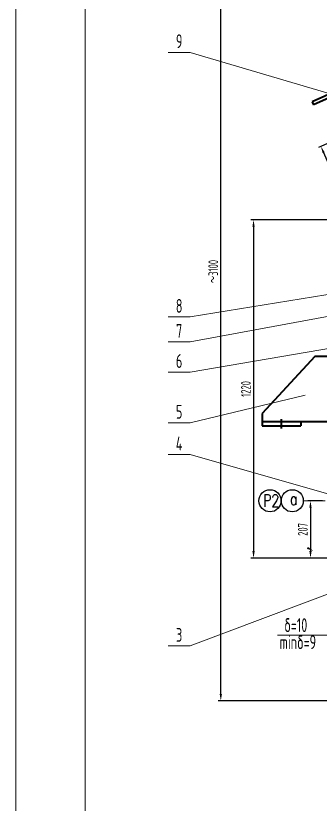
# Model space of a CAD drawing. Header units: millimetres. Extents: x -5840 to 100, y -65 to 8345.
# Drawn here: x -5840 to -4741, y 4046 to 6891 of the extents above; entities that cross this region are included whole.
import ezdxf
from ezdxf.enums import TextEntityAlignment as Align

# ---------------------------------------------------------------- set-up
doc = ezdxf.new("R2010")
doc.units = ezdxf.units.MM
doc.linetypes.add('ACAD_ISO10W100', pattern=[18.7, 12, -3, 0.7, -3])
doc.layers.get('Defpoints').update_dxf_attribs({"color": 2})
for name, color, linetype, lineweight in [('中粗线', 4, 'Continuous', 35), ('文本', 7, 'Continuous', 18), ('标注', 7, 'Continuous', 18), ('细实线', 7, 'Continuous', 18)]:
    doc.layers.add(name, color=color, linetype=linetype, lineweight=lineweight)
doc.styles.add('HGCAD', font='gbenor.shx', dxfattribs={"width": 0.75, "bigfont": 'gbcbig.shx'})
doc.styles.add('HZTXT', font='TXT.SHX', dxfattribs={"width": 0.75, "bigfont": 'HZTXT'})
doc.dimstyles.new('HGCAD$0', dxfattribs={"dimscale": 15, "dimtxt": 3.5, "dimasz": 2.5, "dimexe": 1, "dimexo": 1, "dimgap": 1, "dimtad": 1, "dimdec": 0, "dimdsep": 46, "dimtxsty": 'HGCAD', "dimcen": 0, "dimadec": 0, "dimazin": 0, "dimtfac": 1, "dimtmove": 0, "dimatfit": 0, "dimfxl": 0, "dimarcsym": 0})

# ---------------------------------------------------------------- blocks, each defined once
blk = doc.blocks.new('HGCAD#HGTFTK~A1Z~HGCAD图框')
at = {"layer": '细实线', "color": 7}
blk.add_lwpolyline([(10, -10), (-584, -10), (-584, 831), (10, 831)], close=True, dxfattribs=at)
at = {"layer": '细实线', "color": 2}
blk.add_lwpolyline([(0, 0), (-559, 0), (-559, 821), (0, 821)], close=True, dxfattribs=at)
blk = doc.blocks.new('*D29')
at = {"layer": 'Defpoints', "color": 0, "ltscale": 10}
for p in [(-4611.4, 6154.4), (-4982, 4934.4), (-4611.4, 4934.4)]:
    blk.add_point(p, dxfattribs=at)
at = {"layer": '标注', "color": 0, "lineweight": -2, "ltscale": 10}
for p, q in [((-4621.4, 6154.4), (-4992, 6154.4)), ((-4982, 6129.4), (-4982, 4959.4)), ((-4621.4, 4934.4), (-4992, 4934.4))]:
    blk.add_line(p, q, dxfattribs=at)
at = {"layer": '标注', "color": 0, "ltscale": 10}
for points in [[(-4986.1, 6129.4), (-4977.8, 6129.4), (-4982, 6154.4)], [(-4986.1, 4959.4), (-4977.8, 4959.4), (-4982, 4934.4)]]:
    blk.add_solid(points, dxfattribs=at)
at = {"layer": '标注', "color": 0, "ltscale": 10, "insert": (-5009.5, 5544.4), "char_height": 35, "attachment_point": 5, "rotation": 90, "style": 'HGCAD'}
blk.add_mtext('1220', dxfattribs=at)
blk = doc.blocks.new('*D32')
at = {"layer": 'Defpoints', "color": 0, "ltscale": 10}
for p in [(-5100, 7516.6), (-3970.4, 7516.6), (-3593.4, 4419.5)]:
    blk.add_point(p, dxfattribs=at)
at = {"layer": '标注', "color": 0, "lineweight": -2, "ltscale": 10}
for p, q in [((-3980.4, 7516.6), (-5110, 7516.6)), ((-5100, 4444.5), (-5100, 7491.6)), ((-3603.4, 4419.5), (-5110, 4419.5))]:
    blk.add_line(p, q, dxfattribs=at)
at = {"layer": '标注', "color": 0, "ltscale": 10}
for points in [[(-5104.2, 7491.6), (-5095.9, 7491.6), (-5100, 7516.6)], [(-5104.2, 4444.5), (-5095.9, 4444.5), (-5100, 4419.5)]]:
    blk.add_solid(points, dxfattribs=at)
at = {"layer": '标注', "color": 0, "ltscale": 10, "insert": (-5127.5, 5968.1), "char_height": 35, "attachment_point": 5, "rotation": 90, "style": 'HGCAD'}
blk.add_mtext('～3100', dxfattribs=at)
blk = doc.blocks.new('*D33')
at = {"layer": 'Defpoints', "color": 0, "ltscale": 10}
for p in [(-4723.7, 5141), (-4776.5, 4934.4), (-4723.7, 4934.4)]:
    blk.add_point(p, dxfattribs=at)
at = {"layer": '标注', "color": 0, "lineweight": -2, "ltscale": 10}
for p, q in [((-4733.7, 5141), (-4786.5, 5141)), ((-4776.5, 5116), (-4776.5, 4959.4)), ((-4733.7, 4934.4), (-4786.5, 4934.4))]:
    blk.add_line(p, q, dxfattribs=at)
at = {"layer": '标注', "color": 0, "ltscale": 10}
for points in [[(-4780.6, 5116), (-4772.3, 5116), (-4776.5, 5141)], [(-4780.6, 4959.4), (-4772.3, 4959.4), (-4776.5, 4934.4)]]:
    blk.add_solid(points, dxfattribs=at)
at = {"layer": '标注', "color": 0, "ltscale": 10, "insert": (-4804, 5037.7), "char_height": 35, "attachment_point": 5, "rotation": 90, "style": 'HGCAD'}
blk.add_mtext('207', dxfattribs=at)
blk = doc.blocks.new('*D57')
at = {"layer": 'Defpoints', "color": 0, "ltscale": 10}
for p in [(-4431, 6556.2), (-4381.4, 6444.6), (-4738.8, 6419.2)]:
    blk.add_point(p, dxfattribs=at)
at = {"layer": '细实线', "color": 0, "lineweight": -2, "ltscale": 10}
for p, q in [((-4440.2, 6552.2), (-4748, 6415.1)), ((-4390.5, 6440.6), (-4698.3, 6303.5)), ((-4699.3, 6330.5), (-4728.7, 6396.4))]:
    blk.add_line(p, q, dxfattribs=at)
at = {"layer": '细实线', "color": 0, "ltscale": 10}
for points in [[(-4724.9, 6398.1), (-4732.5, 6394.7), (-4738.8, 6419.2)], [(-4695.5, 6332.1), (-4703.1, 6328.8), (-4689.1, 6307.6)]]:
    blk.add_solid(points, dxfattribs=at)
at = {"layer": '细实线', "color": 0, "ltscale": 10, "insert": (-4688.9, 6374.6), "char_height": 35, "attachment_point": 5, "rotation": 294, "style": 'HGCAD'}
blk.add_mtext('100', dxfattribs=at)

msp = doc.modelspace()

# ---------------------------------------------------------------- linework, layer by layer
at = {"layer": 'Defpoints'}
for centre in [(-4922.3, 5141), (-4842.3, 5141)]:
    msp.add_circle(centre, 40, dxfattribs=at)
at = {"layer": '中粗线'}
for p, q in [((-4679.4, 6621), (-4770.2, 6580.6)), ((-4674.5, 6610), (-4765.3, 6569.6)), ((-4770.2, 6580.6), (-4765.3, 6569.6))]:
    msp.add_line(p, q, dxfattribs=at)
at = {"layer": '中粗线', "ltscale": 8}
for p, q in [((-4761, 5661.4), (-4951, 5455.4)), ((-4664.4, 5661.4), (-4761, 5661.4)), ((-4951, 5455.4), (-4951, 5411.4)), ((-4664.4, 5425.4), (-4951, 5425.4)), ((-4951, 5411.4), (-4811, 5411.4)), ((-4811, 5425.4), (-4811, 5411.4))]:
    msp.add_line(p, q, dxfattribs=at)
at = {"layer": '中粗线', "color": 1, "linetype": 'ACAD_ISO10W100', "ltscale": 8}
msp.add_line((-4881, 5401.4), (-4881, 5435.4), dxfattribs=at)
at = {"layer": '文本', "color": 4, "ltscale": 10}
for p, q in [((-5210.4, 6758.6), (-5290.4, 6758.6)), ((-5210.4, 5804.1), (-5290.4, 5804.1)), ((-5210.4, 5714.2), (-5290.4, 5714.2)), ((-5210.4, 5605.2), (-5290.4, 5605.2)), ((-5210.4, 5422.1), (-5290.4, 5422.1)), ((-5210.4, 5307.6), (-5290.4, 5307.6)), ((-5210.4, 4617.6), (-5290.4, 4617.6))]:
    msp.add_line(p, q, dxfattribs=at)
at = {"layer": '文本', "ltscale": 10}
for p, q in [((-4576.1, 6570), (-5210.4, 6758.6)), ((-4606.7, 5902.6), (-5210.4, 5804.1)), ((-4654.3, 5817), (-5210.4, 5714.2)), ((-4697.1, 5693), (-5210.4, 5605.2)), ((-4795.6, 5522.4), (-5210.4, 5422.1)), ((-4648.9, 5147.8), (-5210.4, 5307.6)), ((-4597.2, 4848.6), (-5210.4, 4617.6))]:
    msp.add_line(p, q, dxfattribs=at)
at = {"layer": '标注', "ltscale": 10}
for p, q in [((-4723.7, 5141), (-4802.3, 5141)), ((-4702.5, 4655.7), (-4895.4, 4655.7))]:
    msp.add_line(p, q, dxfattribs=at)
at = {"layer": '标注', "linetype": 'ByBlock'}
msp.add_solid([(-4786.1, 4974.8), (-4789.6, 4967.4), (-4765.7, 4960.6)], dxfattribs=at)

# ---------------------------------------------------------------- block references
at = {"layer": '中粗线', "ltscale": 10, "xscale": 10, "yscale": 10, "zscale": 10}
msp.add_blockref('HGCAD#HGTFTK~A1Z~HGCAD图框', (0, 35.1), dxfattribs=at)

# ---------------------------------------------------------------- texts
at = {"layer": 'Defpoints', "style": 'HZTXT', "width": 0.75}
for s, p in [('P2', (-4947.3, 5119.7)), ('a', (-4850.7, 5126))]:
    msp.add_text(s, height=44.1, dxfattribs=at).set_placement(p)
at = {"layer": '文本', "color": 3, "ltscale": 10, "style": 'HGCAD', "width": 0.75}
for s, p in [('9', (-5250.4, 6798.6)), ('8', (-5250.4, 5844.1)), ('7', (-5250.4, 5754.2)), ('6', (-5250.4, 5645.2)), ('5', (-5250.4, 5462.1)), ('4', (-5250.4, 5347.6)), ('3', (-5250.4, 4657.6))]:
    msp.add_text(s, height=50, dxfattribs=at).set_placement(p, align=Align.MIDDLE)
at = {"layer": '标注', "ltscale": 10, "char_height": 50, "attachment_point": 1, "style": 'HGCAD'}
for s, insert, width in [('δ=10', (-4870.8, 4717.5), 176.479), ('minδ=9', (-4888, 4656), 355.042)]:
    msp.add_mtext(s, dxfattribs=dict(at, insert=insert, width=width))

# ---------------------------------------------------------------- dimensions: what is measured, and where the dimension line sits
at = {"layer": '标注', "ltscale": 10}
dim = msp.add_linear_dim(base=(-5100, 7516.6), p1=(-3593.4, 4419.5), p2=(-3970.4, 7516.6), angle=90, text='～3100', dimstyle='HGCAD$0', override={"dimscale": 10}, dxfattribs=at)
dim.commit()
dim.dimension.update_dxf_attribs({"geometry": '*D32', "text_midpoint": (-5100, 5968.1), "dimtype": 160})
for base, p1, p2, picture, middle in [((-4982, 4934.4), (-4611.4, 6154.4), (-4611.4, 4934.4), '*D29', (-5009.5, 5544.4)), ((-4776.5, 4934.4), (-4723.7, 5141), (-4723.7, 4934.4), '*D33', (-4804, 5037.7))]:
    dim = msp.add_linear_dim(base=base, p1=p1, p2=p2, angle=90, dimstyle='HGCAD$0', override={"dimscale": 10}, dxfattribs=at)
    dim.commit()
    dim.dimension.update_dxf_attribs({"geometry": picture, "text_midpoint": middle})
at = {"layer": '细实线', "ltscale": 10}
dim = msp.add_aligned_dim(p1=(-4381.4, 6444.6), p2=(-4431, 6556.2), distance=336.9, text='100', dimstyle='HGCAD$0', override={"dimscale": 10}, dxfattribs=at)
dim.commit()
dim.dimension.update_dxf_attribs({"geometry": '*D57', "text_midpoint": (-4688.9, 6374.6)})

doc.saveas('drawing.dxf')
